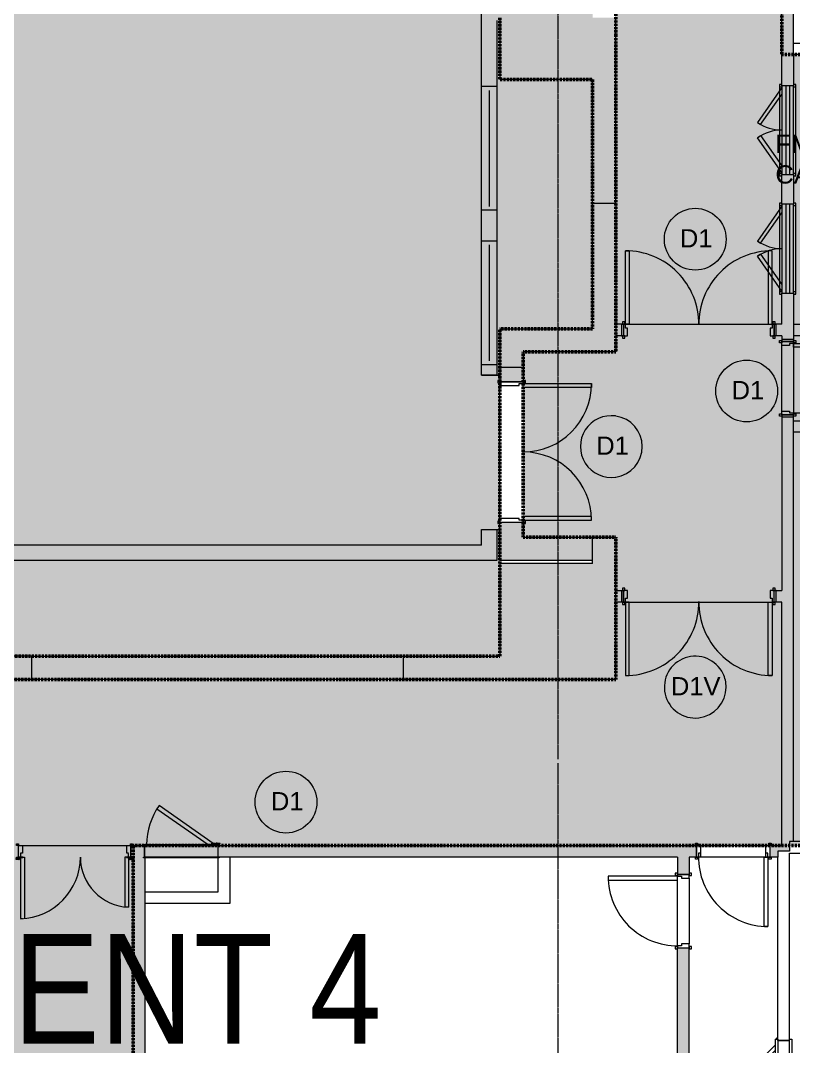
# Model space of a CAD drawing. Header units: millimetres. Extents: x 15878 to 679837, y -72324 to 391440.
# Drawn here: x 183172 to 193183, y 3104 to 16389 of the extents above; entities that cross this region are included whole.
import ezdxf

# ---------------------------------------------------------------- set-up
doc = ezdxf.new("R2010")
doc.units = ezdxf.units.MM
doc.linetypes.add('Demolished', pattern=[4.8, 3.2, -1.6])
doc.linetypes.add('Grid Line__1_200_', pattern=[10.5, 6, -1.5, 1.5, -1.5])
for name, color, linetype, lineweight in [('A-DETL', 90, 'Continuous', 5), ('A-DETL-GENF', 92, 'Continuous', 5), ('A-DETL-THIN', 151, 'Continuous', 5), ('A-DOOR', 31, 'Continuous', 5), ('A-DOOR-FRAM', 31, 'Continuous', 5), ('A-FLOR', 192, 'Continuous', 5), ('A-GLAZ', 151, 'Continuous', 5), ('A-WALL', 113, 'Continuous', 5), ('A-WALL-PATT', 111, 'Continuous', 18), ('G-ANNO-TEXT', 231, 'Continuous', 5), ('S-COLS', 52, 'Continuous', 5), ('S-GRID', 1, 'Continuous', 5)]:
    doc.layers.add(name, color=color, linetype=linetype, lineweight=lineweight)
doc.styles.add('Swis721 BT_1', font='swiss.ttf', dxfattribs={"width": 0.85, "height": 1419.106317})
doc.styles.add('Swis721 BT_2', font='swiss.ttf', dxfattribs={"height": 236.51772})

# ---------------------------------------------------------------- blocks, each defined once
blk = doc.blocks.new('DLN-Double Door-AP - _AP09_ 1100 x 2100 _WH_-14591878-G_F')
at = {"layer": 'A-DOOR', "color": 21}
for p, q in [((575, 75), (-575, 75)), ((-575, 75), (-575, 25)), ((-575, 25), (-575, -25)), ((-575, 25), (575, 25)), ((575, 25), (575, 75)), ((575, -25), (575, 25)), ((-575, -25), (-575, -75)), ((-575, -25), (575, -25)), ((-575, -75), (575, -75)), ((-550, -75), (-99, -390)), ((-71, -350), (-463, -75)), ((71, -350), (463, -75)), ((550, -75), (99, -390)), ((575, -75), (575, -25)), ((-99, -390), (-71, -350)), ((99, -390), (71, -350))]:
    blk.add_line(p, q, dxfattribs=at)
for centre, start, end in [((-550, -75), 325, 359.9926), ((550, -75), 180.0074, 215)]:
    blk.add_arc(centre, 550, start, end, dxfattribs=at)
at = {"layer": 'A-DOOR-FRAM', "color": 21}
for p, q in [((-560, 105), (-590, 105)), ((-590, 105), (-590, 75)), ((-590, 75), (-575, 75)), ((-560, 75), (-560, 105)), ((560, 105), (-560, 105)), ((560, 105), (560, 75)), ((590, 105), (560, 105)), ((575, 75), (590, 75)), ((590, 75), (590, 105)), ((-575, -75), (-590, -75)), ((-590, -75), (-590, -105)), ((-590, -105), (-560, -105)), ((-560, -105), (-560, -75)), ((-560, -105), (560, -105)), ((560, -75), (560, -105)), ((560, -105), (590, -105)), ((590, -75), (575, -75)), ((590, -105), (590, -75))]:
    blk.add_line(p, q, dxfattribs=at)
blk = doc.blocks.new('DLN-Double Door__X03_ - _M19_1900 x 2450 _WH_-V399-G_F')
at = {"layer": 'A-DOOR', "color": 21}
for p, q in [((-900, -75), (-950, -75)), ((-950, -75), (-950, -1025)), ((-900, -1025), (-900, -75)), ((900, -75), (950, -75)), ((900, -1025), (900, -75)), ((950, -75), (950, -1025)), ((-950, -1025), (-900, -1025)), ((950, -1025), (900, -1025))]:
    blk.add_line(p, q, dxfattribs=at)
for centre, start, end in [((-950, -75), 270, 0.5), ((950, -75), 179.5, 270)]:
    blk.add_arc(centre, 950, start, end, dxfattribs=at)
at = {"layer": 'A-DOOR-FRAM', "color": 21}
for p, q in [((-960, 105), (-990, 105)), ((-990, 105), (-990, 75)), ((-990, 75), (-975, 75)), ((-975, 75), (-960, 75)), ((-925, 75), (-975, 75)), ((-975, 75), (-975, -75)), ((-960, 75), (-960, 105)), ((-925, -25), (-925, 75)), ((925, 75), (925, -25)), ((975, 75), (925, 75)), ((990, 105), (960, 105)), ((960, 105), (960, 79)), ((960, 75), (975, 75)), ((975, 75), (990, 75)), ((975, -75), (975, 75)), ((990, 75), (990, 105)), ((-975, -75), (-990, -75)), ((-990, -75), (-990, -105)), ((-990, -105), (-960, -105)), ((-960, -75), (-975, -75)), ((-975, -75), (-950, -75)), ((-960, -105), (-960, -75)), ((-950, -75), (-950, -25)), ((-950, -25), (-925, -25)), ((925, -25), (950, -25)), ((950, -25), (950, -75)), ((950, -75), (975, -75)), ((975, -75), (960, -75)), ((960, -75), (960, -105)), ((960, -105), (990, -105)), ((990, -75), (975, -75)), ((990, -105), (990, -75))]:
    blk.add_line(p, q, dxfattribs=at)
blk = doc.blocks.new('DLN-Double Door__X03_ - _M19_1900 x 2450 _WH_-V398-G_F')
at = {"layer": 'A-DOOR', "color": 21}
for p, q in [((-900, -75), (-950, -75)), ((-950, -75), (-950, -1025)), ((-900, -1025), (-900, -75)), ((900, -75), (950, -75)), ((900, -1025), (900, -75)), ((950, -75), (950, -1025)), ((-950, -1025), (-900, -1025)), ((950, -1025), (900, -1025))]:
    blk.add_line(p, q, dxfattribs=at)
for centre, start, end in [((-950, -75), 270, 0.5), ((950, -75), 179.5, 270)]:
    blk.add_arc(centre, 950, start, end, dxfattribs=at)
at = {"layer": 'A-DOOR-FRAM', "color": 21}
for p, q in [((-960, 105), (-990, 105)), ((-990, 105), (-990, 75)), ((-990, 75), (-975, 75)), ((-975, 75), (-960, 75)), ((-925, 75), (-975, 75)), ((-975, 75), (-975, -75)), ((-960, 75), (-960, 105)), ((-925, -25), (-925, 75)), ((925, 75), (925, -25)), ((975, 75), (925, 75)), ((990, 105), (960, 105)), ((960, 105), (960, 75)), ((960, 75), (975, 75)), ((975, 75), (990, 75)), ((975, -75), (975, 75)), ((990, 75), (990, 105)), ((-975, -75), (-990, -75)), ((-990, -75), (-990, -105)), ((-990, -105), (-960, -105)), ((-960, -75), (-975, -75)), ((-975, -75), (-950, -75)), ((-960, -105), (-960, -75)), ((-950, -75), (-950, -25)), ((-950, -25), (-925, -25)), ((925, -25), (950, -25)), ((950, -25), (950, -75)), ((950, -75), (975, -75)), ((975, -75), (960, -75)), ((960, -75), (960, -105)), ((960, -105), (990, -105)), ((990, -75), (975, -75)), ((990, -105), (990, -75))]:
    blk.add_line(p, q, dxfattribs=at)
blk = doc.blocks.new('DLN-Single Door__X01_ - _M05a_ 900 x 2450 _WH_-16935530-G_F')
at = {"layer": 'A-DOOR', "color": 21}
for p, q in [((-450, 975), (-400, 975)), ((-450, 75), (-450, 975)), ((-400, 975), (-400, 75)), ((-490, 105), (-460, 105)), ((-490, 75), (-490, 105)), ((-475, 75), (-490, 75)), ((-460, 75), (-475, 75)), ((-460, 105), (-460, 75)), ((-400, 75), (-450, 75)), ((460, 75), (460, 105)), ((460, 105), (490, 105)), ((475, 75), (460, 75)), ((490, 75), (475, 75)), ((490, 105), (490, 75)), ((-490, -75), (-475, -75)), ((-490, -105), (-490, -75)), ((-460, -105), (-490, -105)), ((-475, -75), (-460, -75)), ((-460, -75), (-460, -105)), ((460, -105), (460, -75)), ((460, -75), (475, -75)), ((490, -105), (460, -105)), ((475, -75), (490, -75)), ((490, -75), (490, -105))]:
    blk.add_line(p, q, dxfattribs=at)
blk.add_arc((-450, 75), 900, 359.5, 90, dxfattribs=at)
at = {"layer": 'A-DOOR-FRAM', "color": 21}
for p, q in [((-475, 75), (-450, 75)), ((-475, -75), (-475, 75)), ((-450, 75), (-450, 25)), ((-450, 25), (-425, 25)), ((-425, 25), (-425, -75)), ((425, 25), (450, 25)), ((425, -75), (425, 25)), ((450, 75), (475, 75)), ((450, 25), (450, 75)), ((475, 75), (475, -75)), ((-425, -75), (-475, -75)), ((475, -75), (425, -75))]:
    blk.add_line(p, q, dxfattribs=at)
blk = doc.blocks.new('DLN-Access Panel__AP02_ - _AP02_ 900 x 1100 _WH_-14685773-G_F')
at = {"layer": 'A-DOOR', "color": 253}
for p, q in [((-490, 85), (-477, 85)), ((-490, 75), (-490, 85)), ((-477, 75), (-490, 75)), ((-477, 85), (473, 85)), ((473, 75), (-477, 75)), ((473, 85), (490, 85)), ((490, 75), (473, 75)), ((490, 85), (490, 75)), ((-490, -75), (490, -75))]:
    blk.add_line(p, q, dxfattribs=at)
at = {"layer": 'A-DOOR', "color": 21}
for p, q in [((-465, -95), (-503, -95)), ((-503, -95), (-503, -100)), ((-503, -100), (-465, -100)), ((-490, -85), (-490, -75)), ((490, -85), (-490, -85)), ((-465, -85), (-465, -97)), ((-450, -97), (-450, -85)), ((-405, -95), (-443, -95)), ((-443, -95), (-443, -100)), ((-443, -100), (-405, -100)), ((-436, -85), (-421, -95)), ((-414, -100), (287, -591)), ((-405, -85), (-405, -97)), ((-390, -97), (-390, -85)), ((316, -550), (-349, -85)), ((490, -75), (490, -85)), ((287, -591), (316, -550))]:
    blk.add_line(p, q, dxfattribs=at)
for centre, radius, start, end in [((-458, -97), 7.5, 199.4712, 360), ((-458, -97), 7.5, 180, 0), ((-458, -97), 2, 180, 360), ((-398, -97), 7.5, 199.4712, 360), ((-398, -97), 7.5, 180, 0), ((-398, -97), 2, 180, 360), ((-450, -75), 900, 325, 359.3465)]:
    blk.add_arc(centre, radius, start, end, dxfattribs=at)
at = {"layer": 'A-DOOR-FRAM', "color": 253}
for p, q in [((-475, 75), (473, 75)), ((-475, -75), (-475, 75)), ((475, 73), (475, -51)), ((475, -75), (-475, -75)), ((475, -54), (475, -75))]:
    blk.add_line(p, q, dxfattribs=at)
blk = doc.blocks.new('DLN-Double Door__X03_ - _M52_1800 x 2450 _WH_-V583-G_F')
at = {"layer": 'A-DOOR', "color": 21}
for p, q in [((-835, -150), (-885, -150)), ((-885, -150), (-885, -1035)), ((-835, -1035), (-835, -150)), ((835, -150), (885, -150)), ((835, -1035), (835, -150)), ((885, -150), (885, -1035)), ((-885, -1035), (-835, -1035)), ((885, -1035), (835, -1035))]:
    blk.add_line(p, q, dxfattribs=at)
for centre, start, end in [((-885, -150), 270, 359.9923), ((885, -150), 180.0077, 270)]:
    blk.add_arc(centre, 885, start, end, dxfattribs=at)
at = {"layer": 'A-DOOR', "color": 253}
for centre, start, end in [((885, -150), 179.5, 180.0077), ((-885, -150), 359.9923, 0.5)]:
    blk.add_arc(centre, 885, start, end, dxfattribs=at)
at = {"layer": 'A-DOOR-FRAM', "color": 253}
for p, q in [((-895, 180), (-925, 180)), ((-925, 180), (-925, 150)), ((-925, 150), (-910, 150)), ((-910, 150), (-895, 150)), ((-860, 150), (-910, 150)), ((-910, 150), (-910, -150)), ((-895, 150), (-895, 180)), ((-860, -100), (-860, 150)), ((860, 150), (860, -100)), ((910, 150), (860, 150)), ((925, 180), (895, 180)), ((895, 180), (895, 150)), ((895, 150), (910, 150)), ((910, 150), (925, 150)), ((910, -150), (910, 150)), ((925, 150), (925, 180)), ((-885, -150), (-885, -100)), ((-885, -100), (-860, -100)), ((860, -100), (885, -100)), ((885, -100), (885, -150)), ((-910, -150), (-925, -150)), ((-895, -150), (-910, -150)), ((-910, -150), (-885, -150)), ((885, -150), (910, -150)), ((910, -150), (895, -150)), ((925, -150), (910, -150))]:
    blk.add_line(p, q, dxfattribs=at)
at = {"layer": 'A-DOOR-FRAM', "color": 21}
for p, q in [((-925, -150), (-925, -180)), ((-925, -180), (-895, -180)), ((-895, -180), (-895, -150)), ((895, -150), (895, -180)), ((895, -180), (925, -180)), ((925, -180), (925, -150))]:
    blk.add_line(p, q, dxfattribs=at)
blk = doc.blocks.new('DLN-Access Panel__AP01_ - _AP10_ 800 x 800 _WH_-16315458-G_F')
at = {"layer": 'A-DOOR', "color": 253}
for p, q in [((-440, 105), (440, 105)), ((-440, 75), (-440, 105)), ((440, 75), (-440, 75)), ((440, 105), (440, 75)), ((-440, -95), (-453, -95)), ((-453, -95), (-453, -100)), ((-453, -100), (-440, -100)), ((-440, -75), (440, -75)), ((-440, -105), (-440, -75)), ((440, -105), (-440, -105)), ((-370, -105), (166, -641)), ((201, -605), (-299, -105)), ((440, -75), (440, -105)), ((166, -641), (201, -605))]:
    blk.add_line(p, q, dxfattribs=at)
blk.add_arc((-400, -75), 800, 315, 357.8232, dxfattribs=at)
at = {"layer": 'A-DOOR-FRAM', "color": 253}
for p, q in [((-425, 75), (-425, -75)), ((425, 75), (425, -75))]:
    blk.add_line(p, q, dxfattribs=at)
blk = doc.blocks.new('DLN-Single Door__X01_ - _M05a_ 900 x 2450 _WH_-V698-G_F')
at = {"layer": 'A-DOOR', "color": 253}
for p, q in [((-450, 975), (-400, 975)), ((-450, 75), (-450, 975)), ((-400, 975), (-400, 75)), ((-490, 105), (-460, 105)), ((-490, 75), (-490, 105)), ((-475, 75), (-490, 75)), ((-460, 75), (-475, 75)), ((-460, 105), (-460, 75)), ((-400, 75), (-450, 75)), ((460, 75), (460, 105)), ((460, 105), (490, 105)), ((475, 75), (460, 75)), ((490, 75), (475, 75)), ((490, 105), (490, 75)), ((-490, -75), (-475, -75)), ((-475, -75), (-460, -75)), ((460, -75), (475, -75)), ((475, -75), (490, -75))]:
    blk.add_line(p, q, dxfattribs=at)
at = {"layer": 'A-DOOR', "color": 21}
for p, q in [((-490, -105), (-490, -75)), ((-460, -105), (-490, -105)), ((-460, -75), (-460, -105)), ((460, -105), (460, -75)), ((490, -105), (460, -105)), ((490, -75), (490, -105))]:
    blk.add_line(p, q, dxfattribs=at)
at = {"layer": 'A-DOOR', "color": 253}
blk.add_arc((-450, 75), 900, 359.5, 90, dxfattribs=at)
at = {"layer": 'A-DOOR-FRAM', "color": 253}
for p, q in [((-475, 75), (-450, 75)), ((-475, -75), (-475, 75)), ((-450, 75), (-450, 25)), ((-450, 25), (-425, 25)), ((-425, 25), (-425, -75)), ((425, 25), (450, 25)), ((425, -75), (425, 25)), ((450, 75), (475, 75)), ((450, 25), (450, 75)), ((475, 75), (475, -75)), ((-425, -75), (-475, -75)), ((475, -75), (425, -75))]:
    blk.add_line(p, q, dxfattribs=at)
blk = doc.blocks.new('DLN-Single Door__X01_ - _M02_ 900 x 2450 _WH_-16935554-G_F')
at = {"layer": 'A-DOOR', "color": 253}
for p, q in [((-460, 105), (-490, 105)), ((-490, 105), (-490, 75)), ((-490, 75), (-475, 75)), ((-475, 75), (-460, 75)), ((-460, 75), (-460, 105)), ((490, 105), (460, 105)), ((460, 105), (460, 75)), ((460, 75), (475, 75)), ((475, 75), (490, 75)), ((490, 75), (490, 105)), ((-475, -75), (-490, -75)), ((-490, -75), (-490, -105)), ((-490, -105), (-460, -105)), ((-460, -75), (-475, -75)), ((-460, -105), (-460, -75)), ((-400, -75), (-450, -75)), ((-450, -75), (-450, -975)), ((-400, -975), (-400, -75)), ((475, -75), (460, -75)), ((460, -75), (460, -105)), ((460, -105), (490, -105)), ((490, -75), (475, -75)), ((490, -105), (490, -75)), ((-450, -975), (-400, -975))]:
    blk.add_line(p, q, dxfattribs=at)
blk.add_arc((-450, -75), 900, 270, 0.5, dxfattribs=at)
at = {"layer": 'A-DOOR-FRAM', "color": 253}
for p, q in [((-425, 75), (-475, 75)), ((-475, 75), (-475, -75)), ((-425, -25), (-425, 75)), ((425, 75), (425, -25)), ((475, 75), (425, 75)), ((475, -75), (475, 75)), ((-475, -75), (-450, -75)), ((-450, -75), (-450, -25)), ((-450, -25), (-425, -25)), ((425, -25), (450, -25)), ((450, -25), (450, -75)), ((450, -75), (475, -75))]:
    blk.add_line(p, q, dxfattribs=at)
blk = doc.blocks.new('DLN_Louvre - 1600x500_WH_-15604522-G_F')
at = {"layer": 'A-GLAZ'}
blk.add_line((-750, 0), (750, 0), dxfattribs=at)
blk = doc.blocks.new('M_Double-Uneven - 850 X 600 X 2150 _M53_-18821348-G_F')
at = {"layer": 'A-DOOR', "color": 21}
for p, q in [((-1348, 75), (-1298, 75)), ((-1348, -75), (-1348, 75)), ((-1298, 75), (-1298, -24)), ((52, 75), (102, 75)), ((52, -24), (52, 73)), ((102, 74), (102, -75)), ((-1348, -96), (-1385, -96)), ((-1385, -96), (-1385, -101)), ((-1385, -101), (-1348, -101)), ((-1295, -76), (-1348, -76)), ((-1348, -76), (-1348, -99)), ((-1333, -99), (-1333, -81)), ((-1333, -81), (-1295, -81)), ((-1323, -24), (-1323, -76)), ((-1298, -24), (-1323, -24)), ((-1323, -75), (-1323, -873)), ((-1323, -75), (-1272, -75)), ((-1295, -81), (-1295, -76)), ((-1272, -75), (-1272, -874)), ((26, -75), (26, -725)), ((77, -75), (26, -75)), ((102, -76), (49, -76)), ((49, -76), (49, -81)), ((49, -81), (87, -81)), ((77, -24), (52, -24)), ((77, -76), (77, -28)), ((77, -75), (77, -725)), ((87, -81), (87, -99)), ((102, -99), (102, -76)), ((137, -96), (102, -96)), ((102, -101), (137, -101)), ((77, -725), (26, -725)), ((-1323, -873), (-1297, -873))]:
    blk.add_line(p, q, dxfattribs=at)
at = {"layer": 'A-DOOR', "color": 253}
blk.add_line((140, -101), (140, -96), dxfattribs=at)
at = {"layer": 'A-DOOR', "color": 21}
for centre, radius, start, end in [((-1340, -99), 7.5, 199.4712, 360), ((-1340, -99), 7.5, 180, 360), ((-1340, -99), 2, 180, 360), ((-1348, -75), 800, 271.7908, 0), ((102, -75), 650, 180, 267.7958), ((94, -99), 7.5, 180, 340.5288), ((94, -99), 7.5, 180, 0), ((94, -99), 2, 180, 0)]:
    blk.add_arc(centre, radius, start, end, dxfattribs=at)
at = {"layer": 'A-DOOR-FRAM', "color": 21}
for p, q in [((-1373, 96), (-1348, 96)), ((-1373, 76), (-1373, 96)), ((-1348, 76), (-1373, 76)), ((-1348, 96), (-1348, 76)), ((102, 76), (102, 96)), ((102, 96), (127, 96)), ((127, 76), (102, 76)), ((127, 96), (127, 79)), ((-1373, -76), (-1348, -76)), ((-1373, -96), (-1373, -76)), ((102, -76), (127, -76)), ((127, -76), (127, -96))]:
    blk.add_line(p, q, dxfattribs=at)

msp = doc.modelspace()

# ---------------------------------------------------------------- hatches: boundary and pattern name
at = {"layer": 'A-DETL-GENF', "transparency": 33554585}
msp.add_hatch(color=253, dxfattribs=at).paths.add_polyline_path([(162731.8, -1712.5), (163496.8, -1712.5), (163496.8, 5707.5), (179169.3, 5707.5), (179169.3, 8157.5), (180919.3, 8157.5), (180919.3, 9357.5), (181719.3, 9357.5), (181719.3, 8157.5), (189381.8, 8157.5), (189381.8, 12397.5), (190581.8, 12397.5), (190581.8, 15624.2), (189381.8, 15624.2), (189381.8, 16424.2), (190581.8, 16424.2), (190581.8, 23040.8), (189381.8, 23040.8), (189381.8, 23840.8), (190581.8, 23840.8), (190581.8, 27067.5), (189381.8, 27067.5), (189381.8, 31307.5), (181719.3, 31307.5), (181719.3, 30107.5), (180919.3, 30107.5), (180919.3, 31307.5), (177206.8, 31307.5), (177206.8, 29867.5), (176706.8, 29867.5), (176706.8, 30167.5), (176906.8, 30167.5), (176906.8, 31307.5), (174481.8, 31307.5), (174481.8, 30167.5), (174681.8, 30167.5), (174681.8, 29867.5), (174181.8, 29867.5), (174181.8, 31307.5), (172906.8, 31307.5), (172906.8, 30107.5), (172106.8, 30107.5), (172106.8, 31307.5), (166831.8, 31307.5), (166831.8, 34107.5), (160381.8, 34107.5), (160381.8, 35207.5), (158631.8, 35207.5), (158631.8, 34107.5), (153831.8, 34107.5), (153831.8, 35207.5), (151981.8, 35207.5), (151981.8, 31607.5), (156231.8, 31607.5), (156231.8, 31307.5), (155631.8, 31307.5), (155631.8, 30107.5), (154431.8, 30107.5), (154431.8, 23840.8), (155631.8, 23840.8), (155631.8, 23040.8), (154431.8, 23040.8), (154431.8, 16424.2), (155631.8, 16424.2), (155631.8, 15624.2), (154431.8, 15624.2), (154431.8, 7857.5), (154131.8, 7857.5), (154131.8, 9207.5), (151981.8, 9207.5), (151981.8, 3557.5), (152701.3, 3557.5), (158894.3, -1265.4), (158986.5, -1147), (159376, -1450.4), (159693.6, -1042.5), (162294.3, -1042.5), (162294.3, -1712.5)], flags=0)
h = msp.add_hatch(color=21, dxfattribs=at)
h.paths.add_polyline_path([(180944.2, -1992.5), (181019.3, -1992.5), (181019.3, -467.5), (184631.8, -467.5), (184631.8, 5707.5), (205731.8, 5707.5), (205731.8, 15947.5), (202831.8, 15947.5), (202831.8, 15724.2), (202231.8, 15724.2), (202231.8, 15947.5), (193031.8, 15947.5), (193031.8, 30457.5), (190881.8, 30457.5), (190878.2, 29767.5), (189681.8, 29767.5), (189681.8, 27367.5), (190881.8, 27367.5), (190878.2, 12097.5), (189681.8, 12097.5), (189681.8, 9697.5), (190881.8, 9697.5), (190878.2, 7857.5), (179319.3, 7857.5), (179319.3, 5557.5), (163646.8, 5557.5), (163646.8, 257.5), (172806.8, 257.5), (172806.8, -1342.5), (177606.8, -1342.5), (177606.8, -892.5), (179106.8, -892.5), (179106.8, -1992.5)], flags=0)
h.paths.add_polyline_path([(202831.8, 7857.5), (202231.8, 7857.5), (202231.8, 8457.5), (202831.8, 8457.5)], flags=0)
at = {"layer": 'A-WALL-PATT', "transparency": 33554432}
h = msp.add_hatch(color=53, dxfattribs=at)
h.paths.add_polyline_path([(193131.8, 5632.5), (193131.8, 5757.5), (193181.8, 5757.5), (193181.8, 11282.5), (193031.8, 11282.5), (193031.8, 5632.5)], flags=0)
h.paths.add_polyline_path([(193031.8, 12232.5), (193181.8, 12232.5), (193181.8, 12860), (193031.8, 12860), (193031.8, 12307.5)], flags=0)
h.paths.add_polyline_path([(193181.8, 14010), (193181.8, 14395), (193031.8, 14395), (193031.8, 14010), (193131.8, 14010)], flags=0)
h.paths.add_polyline_path([(193081.8, 15545), (193181.8, 15545), (193181.8, 22508), (193031.8, 22508), (193031.8, 15545)], flags=0)
h.paths.add_polyline_path([(193081.8, 23658), (193181.8, 23658), (193181.8, 24232.5), (193031.8, 24232.5), (193031.8, 23658)], flags=0)
h.paths.add_polyline_path([(193031.8, 25182.5), (193181.8, 25182.5), (193181.8, 30607.5), (193031.8, 30607.5), (193031.8, 25957.5)], flags=0)
at = {"layer": 'A-WALL-PATT'}
for points in [[(190881.8, 14024.2), (190878.2, 15624.2), (190581.8, 15624.2), (190581.8, 14024.2), (190878.2, 14024.2)], [(190881.8, 9357.5), (190878.2, 9697.5), (190581.8, 9697.5), (190581.8, 9357.5), (190878.2, 9357.5)], [(189381.8, 7857.5), (189381.8, 8157.5), (188131.8, 8157.5), (188131.8, 7857.5)]]:
    msp.add_hatch(color=53, dxfattribs=at).paths.add_polyline_path(points, flags=0)
at = {"layer": 'A-WALL-PATT', "transparency": 33554432}
for points in [[(190878.2, 12097.5), (190881.8, 12097.5), (190878.2, 14024.2), (190581.8, 14024.2), (190581.8, 12097.5)], [(189681.8, 12097.5), (190581.8, 12097.5), (190581.8, 12397.5), (189381.8, 12397.5), (189381.8, 12097.5)], [(190581.8, 9397.5), (190581.8, 9697.5), (189381.8, 9697.5), (189381.8, 9397.5)], [(187566.8, 7857.5), (188131.8, 7857.5), (188131.8, 8157.5), (183319.3, 8157.5), (183319.3, 7857.5), (184631.8, 7857.5)], [(184781.8, -467.5), (184781.8, 5557.5), (184631.8, 5557.5), (184631.8, -467.5)]]:
    msp.add_hatch(color=53, dxfattribs=at).paths.add_polyline_path(points, flags=0)
h = msp.add_hatch(color=53, dxfattribs=at)
h.paths.add_polyline_path([(190881.8, 12307.5), (190981.8, 12307.5), (190981.8, 12457.5), (190881.8, 12457.5)], flags=0)
h.paths.add_polyline_path([(193031.8, 12307.5), (193031.8, 12457.5), (192931.8, 12457.5), (192931.8, 12307.5)], flags=0)
h = msp.add_hatch(color=53, dxfattribs=at)
h.paths.add_polyline_path([(189381.8, 9697.5), (189681.8, 9697.5), (189681.8, 9892.5), (189381.8, 9892.5)], flags=0)
h.paths.add_polyline_path([(189381.8, 11712.5), (189681.8, 11712.5), (189681.8, 12097.5), (189381.8, 12097.5)], flags=0)
h = msp.add_hatch(color=53, dxfattribs=at)
h.paths.add_polyline_path([(190881.8, 8857.5), (190981.8, 8857.5), (190981.8, 9007.5), (190881.8, 9007.5)], flags=0)
h.paths.add_polyline_path([(193031.8, 8857.5), (193031.8, 9007.5), (192931.8, 9007.5), (192931.8, 8857.5)], flags=0)
at = {"layer": 'A-WALL-PATT'}
h = msp.add_hatch(color=53, dxfattribs=at)
h.paths.add_polyline_path([(179319.3, 7857.5), (180919.3, 7857.5), (180919.3, 8157.5), (179319.3, 8157.5)], flags=0)
h.paths.add_polyline_path([(183319.3, 7857.5), (183319.3, 8157.5), (181719.3, 8157.5), (181719.3, 7857.5)], flags=0)
at = {"layer": 'A-WALL-PATT', "transparency": 33554432}
h = msp.add_hatch(color=53, dxfattribs=at)
h.paths.add_polyline_path([(164387.4, 5557.5), (175156.8, 5557.5), (175156.8, 5707.5), (162474.3, 5707.5), (162474.3, 5557.5), (163646.8, 5557.5)], flags=0)
h.paths.add_polyline_path([(158124.3, 5557.5), (158474.3, 5557.5), (158474.3, 5707.5), (158019.8, 5707.5), (158019.8, 5557.5)], flags=0)
h.paths.add_polyline_path([(180944.2, 5557.5), (183146.8, 5557.5), (183146.8, 5707.5), (177206.8, 5707.5), (177206.8, 5557.5), (179319.3, 5557.5)], flags=0)
h.paths.add_polyline_path([(187566.8, 5557.5), (191926.8, 5557.5), (191926.8, 5707.5), (184596.8, 5706.5), (184596.8, 5557.5), (185911.2, 5557.5)], flags=0)
h.paths.add_polyline_path([(192981.8, 5557.5), (192981.8, 5632.5), (193031.8, 5632.5), (193031.8, 5707.5), (192876.8, 5707.5), (192876.8, 5557.5)], flags=0)
h = msp.add_hatch(color=53, dxfattribs=at)
h.paths.add_polyline_path([(191706, -467.5), (191831.8, -467.5), (191831.8, 4382.5), (191681.8, 4382.5), (191681.8, -467.5)], flags=0)
h.paths.add_polyline_path([(191831.8, 5332.5), (191831.8, 5557.5), (191681.8, 5557.5), (191681.8, 5332.5)], flags=0)
at = {"layer": 'S-COLS'}
for points in [[(190878.2, 15624.2), (190881.8, 15624.2), (190878.2, 16424.2), (189381.8, 16424.2), (189381.8, 15624.2), (190581.8, 15624.2)], [(189381.8, 7857.5), (190881.8, 7857.5), (190878.2, 9357.5), (189381.8, 9357.5), (189381.8, 8157.5)]]:
    msp.add_hatch(color=53, dxfattribs=at).paths.add_polyline_path(points, flags=0)

# ---------------------------------------------------------------- linework, layer by layer
at = {"layer": 'A-DETL', "linetype": 'Demolished', "lineweight": 50}
for p, q in [((193031.8, 15947.5), (193031.8, 30457.5)), ((190881.8, 27367.5), (190881.8, 16204.3)), ((189381.8, 15624.2), (189381.8, 16424.2)), ((190881.8, 16204.3), (190881.8, 12097.5)), ((202231.8, 15947.5), (193031.8, 15947.5)), ((190581.8, 15624.2), (189381.8, 15624.2)), ((190581.8, 12397.5), (190581.8, 15624.2)), ((189381.8, 8157.5), (189381.8, 12397.5)), ((189381.8, 12397.5), (190581.8, 12397.5)), ((190881.8, 12097.5), (189681.8, 12097.5)), ((189681.8, 12097.5), (189681.8, 9697.5)), ((189681.8, 9697.5), (190881.8, 9697.5)), ((190881.8, 9697.5), (190881.8, 7857.5)), ((181719.3, 8157.5), (189381.8, 8157.5)), ((190881.8, 7857.5), (179319.3, 7857.5)), ((184631.8, -467.5), (184631.8, 5707.5)), ((184631.8, 5707.5), (205731.8, 5707.5))]:
    msp.add_line(p, q, dxfattribs=at)
at = {"layer": 'A-DETL-THIN'}
for centre in [(191910.6, 13557.1), (192576.6, 11591.3), (186609.9, 6268.2)]:
    msp.add_circle(centre, 400, dxfattribs=at)
for centre, start, end in [((190823.7, 10872.2), 82.13229, 277.86771), ((190823.7, 10872.2), 0, 81.60695), ((190823.7, 10872.2), 278.39305, 360), ((191910.6, 7757.1), 25.76746, 360), ((191910.6, 7757.1), 0, 25.71429)]:
    msp.add_arc(centre, 400, start, end, dxfattribs=at)
at = {"layer": 'A-FLOR'}
for p, q in [((189141.8, 11797.5), (189141.8, 27667.5)), ((193031.8, 15560), (193031.8, 22493)), ((193981.8, 15947.5), (193181.8, 15947.5)), ((193181.8, 15943.8), (193181.8, 15560)), ((193031.8, 14025), (193031.8, 14380)), ((193181.8, 14380), (193181.8, 14025)), ((190881.8, 14024.2), (190881.8, 12457.5)), ((193031.8, 12457.5), (193031.8, 12845)), ((190966.8, 12457.5), (190881.8, 12457.5)), ((190956.8, 12457.5), (190956.8, 12307.5)), ((191006.8, 12457.5), (192906.8, 12457.5)), ((193031.8, 12457.5), (192946.8, 12457.5)), ((192956.8, 12307.5), (192956.8, 12457.5)), ((190956.8, 12307.5), (190881.8, 12307.5)), ((190881.8, 12307.5), (190881.8, 12097.5)), ((193031.8, 12307.5), (192956.8, 12307.5)), ((193181.8, 12257.5), (193031.8, 12257.5)), ((195406.8, 12307.5), (193181.8, 12307.5)), ((189681.8, 12097.5), (189681.8, 11897.5)), ((193031.8, 11332.5), (193031.8, 12182.5)), ((189681.8, 11897.5), (189381.8, 11897.5)), ((189381.8, 11792.5), (189141.8, 11792.5)), ((189381.8, 9942.5), (189381.8, 11662.5)), ((193031.8, 11257.5), (193181.8, 11257.5)), ((193181.8, 11207.5), (197141.8, 11207.5)), ((197141.8, 11057.5), (193181.8, 11057.5)), ((189681.8, 9877.5), (189681.8, 9697.5)), ((189141.8, 9797.5), (189381.8, 9797.5)), ((190881.8, 9007.5), (190956.8, 9007.5)), ((190956.8, 9007.5), (190956.8, 8857.5)), ((192956.8, 8857.5), (192956.8, 9007.5)), ((192956.8, 9007.5), (193031.8, 9007.5)), ((190966.8, 8857.5), (190881.8, 8857.5)), ((191006.8, 8857.5), (192906.8, 8857.5)), ((193031.8, 8857.5), (192946.8, 8857.5)), ((193031.8, 5707.5), (193031.8, 8857.5)), ((183196.8, 5707.5), (184546.8, 5707.5)), ((184596.8, 5707.5), (184764.3, 5707.5)), ((191976.8, 5607.5), (191976.8, 5557.5)), ((192826.8, 5557.5), (192826.8, 5607.5)), ((192891.8, 5707.5), (193031.8, 5707.5)), ((191681.8, 5557.5), (185731.8, 5557.5)), ((185731.8, 5107.5), (185731.8, 5547.5)), ((191911.8, 5557.5), (191831.8, 5557.5)), ((191976.8, 5557.5), (191951.8, 5557.5)), ((192851.8, 5557.5), (192826.8, 5557.5)), ((192981.8, 5557.5), (192891.8, 5557.5)), ((192981.8, 3182.5), (192981.8, 5557.5)), ((191681.8, 4407.5), (191681.8, 5307.5)), ((191831.8, 5282.5), (191831.8, 4432.5))]:
    msp.add_line(p, q, dxfattribs=at)
at = {"layer": 'A-WALL', "color": 253}
for p, q in [((193181.8, 15947.5), (193181.8, 22493)), ((189341.8, 16387.3), (189341.8, 11797.5)), ((193181.8, 16097.5), (202206.8, 16097.5)), ((189341.8, 15532.5), (189141.8, 15532.5)), ((189141.8, 13932.5), (189141.8, 15532.5)), ((190581.8, 12397.5), (190581.8, 14024.2)), ((189341.8, 13932.5), (189141.8, 13932.5)), ((189341.8, 13532.5), (189141.8, 13532.5)), ((189381.8, 12397.5), (190581.8, 12397.5)), ((189381.8, 12397.5), (189381.8, 11712.5)), ((189341.8, 11932.5), (189141.8, 11932.5)), ((189341.8, 11797.5), (189141.8, 11797.5)), ((189381.8, 11712.5), (189681.8, 11712.5)), ((189381.8, 9397.5), (189381.8, 9892.5)), ((189381.8, 9892.5), (189681.8, 9892.5)), ((189141.8, 9597.5), (189141.8, 9797.5)), ((189341.8, 9797.5), (189341.8, 9397.5)), ((189141.8, 9597.5), (182879.3, 9597.5)), ((190581.8, 9397.5), (190581.8, 9697.5)), ((189341.8, 9397.5), (182879.3, 9397.5)), ((190581.8, 9397.5), (189381.8, 9397.5)), ((183319.3, 8157.5), (188131.8, 8157.5)), ((193131.8, 5757.5), (193131.8, 5632.5)), ((184779.3, 5707.5), (184779.3, 5686.2)), ((184779.3, 5683.4), (184779.3, 5559.5)), ((185729.3, 5707.5), (185729.3, 5557.8)), ((191926.8, 5707.5), (191926.8, 5557.5)), ((192876.8, 5707.5), (192876.8, 5557.5)), ((193131.8, 5632.5), (192981.8, 5632.5)), ((192981.8, 5632.5), (192981.8, 5557.5)), ((193131.8, 3197.5), (193131.8, 5607.5)), ((193131.8, 5607.5), (198566.8, 5607.5)), ((184781.8, 5557.5), (185731.8, 5557.5)), ((184781.8, 5557.5), (184781.8, -467.5)), ((185731.8, 5547.5), (185731.8, 5557.5)), ((185881.8, 5557.5), (185881.8, 4957.5)), ((191681.8, 5557.5), (191681.8, 5332.5)), ((191831.8, 5557.5), (191831.8, 5332.5)), ((191911.8, 5557.5), (191926.8, 5557.5)), ((192826.8, 5557.5), (191976.8, 5557.5)), ((192891.8, 5557.5), (192876.8, 5557.5)), ((191681.8, 5332.5), (191831.8, 5332.5)), ((184781.8, 5107.5), (185731.8, 5107.5)), ((185881.8, 4957.5), (184781.8, 4957.5)), ((191681.8, -467.5), (191681.8, 4382.5)), ((191681.8, 4382.5), (191831.8, 4382.5)), ((191831.8, -467.5), (191831.8, 4382.5)), ((192981.8, 3182.5), (193131.8, 3182.5))]:
    msp.add_line(p, q, dxfattribs=at)
at = {"layer": 'A-WALL', "color": 9, "lineweight": 20}
for p, q in [((190581.8, 14024.2), (190581.8, 15624.2)), ((190581.8, 14024.2), (190881.8, 14024.2)), ((190581.8, 9357.5), (190581.8, 9397.5)), ((183319.3, 8157.5), (181719.3, 8157.5)), ((183319.3, 7857.5), (183319.3, 8157.5)), ((188131.8, 7857.5), (188131.8, 8157.5)), ((188131.8, 8157.5), (189381.8, 8157.5))]:
    msp.add_line(p, q, dxfattribs=at)
at = {"layer": 'A-WALL', "color": 241, "lineweight": 20}
for p, q in [((190881.8, 14024.2), (190881.8, 15624.2)), ((190581.8, 9697.5), (190881.8, 9697.5)), ((190881.8, 9697.5), (190881.8, 9357.5)), ((183319.3, 7857.5), (181719.3, 7857.5)), ((189381.8, 7857.5), (188131.8, 7857.5))]:
    msp.add_line(p, q, dxfattribs=at)
at = {"layer": 'A-WALL', "color": 21}
for p, q in [((193181.8, 15545), (193031.8, 15545)), ((193031.8, 14395), (193181.8, 14395)), ((190881.8, 14024.2), (190881.8, 12307.5)), ((193181.8, 14010), (193031.8, 14010)), ((193031.8, 12860), (193181.8, 12860)), ((193181.8, 12845), (193181.8, 12232.5)), ((190966.8, 12457.5), (190981.8, 12457.5)), ((190981.8, 12457.5), (190981.8, 12307.5)), ((192946.8, 12457.5), (192931.8, 12457.5)), ((192931.8, 12457.5), (192931.8, 12307.5)), ((193181.8, 12457.5), (193981.8, 12457.5)), ((190956.8, 12307.5), (190981.8, 12307.5)), ((192956.8, 12307.5), (192931.8, 12307.5)), ((193031.8, 12307.5), (193031.8, 12232.5)), ((193181.8, 12232.5), (193031.8, 12232.5)), ((190881.8, 12097.5), (189681.8, 12097.5)), ((193181.8, 12207.5), (193181.8, 11307.5)), ((189681.8, 11897.5), (189681.8, 11712.5)), ((193031.8, 11282.5), (193031.8, 9007.5)), ((193031.8, 11282.5), (193181.8, 11282.5)), ((193181.8, 5757.5), (193181.8, 11282.5)), ((189681.8, 9877.5), (189681.8, 9892.5)), ((189681.8, 9697.5), (190581.8, 9697.5)), ((190881.8, 8857.5), (190881.8, 9007.5)), ((190956.8, 9007.5), (190981.8, 9007.5)), ((190981.8, 8857.5), (190981.8, 9007.5)), ((192931.8, 8857.5), (192931.8, 9007.5)), ((192956.8, 9007.5), (192931.8, 9007.5)), ((190966.8, 8857.5), (190981.8, 8857.5)), ((192946.8, 8857.5), (192931.8, 8857.5)), ((188131.8, 7857.5), (183319.3, 7857.5)), ((198381.8, 5757.5), (193131.8, 5757.5)), ((184596.8, 5706.5), (184596.8, 5557.5)), ((184764.3, 5707.5), (191926.8, 5707.5)), ((191976.8, 5707.5), (192826.8, 5707.5)), ((192891.8, 5707.5), (192876.8, 5707.5)), ((184596.8, 5557.5), (184631.8, 5557.5)), ((184631.8, 5536.3), (184631.8, 5557.5)), ((184631.8, -467.5), (184631.8, 5531.6))]:
    msp.add_line(p, q, dxfattribs=at)
at = {"layer": 'S-COLS', "color": 9, "lineweight": 20}
for p, q in [((189381.8, 16424.2), (189381.8, 15624.2)), ((190581.8, 15624.2), (189381.8, 15624.2)), ((190581.8, 9357.5), (189381.8, 9357.5)), ((189381.8, 9357.5), (189381.8, 8157.5))]:
    msp.add_line(p, q, dxfattribs=at)
at = {"layer": 'S-COLS', "color": 241, "lineweight": 20}
for p, q in [((190881.8, 15624.2), (190881.8, 16424.2)), ((190881.8, 7857.5), (190881.8, 9357.5)), ((190881.8, 7857.5), (189381.8, 7857.5))]:
    msp.add_line(p, q, dxfattribs=at)
at = {"layer": 'S-GRID', "color": 254, "linetype": 'Grid Line__1_200_'}
for p, q in [((190131.8, 31607.5), (190131.8, 6824.2)), ((190131.8, 6773.4), (190131.8, -18010))]:
    msp.add_line(p, q, dxfattribs=at)

# ---------------------------------------------------------------- block references
at = {"layer": 'A-DOOR', "color": 253}
for name, p, rotation in [('DLN-Double Door-AP - _AP09_ 1100 x 2100 _WH_-14591878-G_F', (193106.8, 14970), 270), ('DLN-Double Door-AP - _AP09_ 1100 x 2100 _WH_-14591878-G_F', (193106.8, 13435), 270), ('DLN-Double Door__X03_ - _M52_1800 x 2450 _WH_-V583-G_F', (189531.8, 10802.5), 89.99999999999997), ('DLN-Access Panel__AP02_ - _AP02_ 900 x 1100 _WH_-14685773-G_F', (185254.3, 5632.5), 180), ('DLN-Single Door__X01_ - _M05a_ 900 x 2450 _WH_-V698-G_F', (192401.8, 5632.5), 180), ('DLN-Single Door__X01_ - _M02_ 900 x 2450 _WH_-16935554-G_F', (191756.8, 4857.5), 269.9999999999999), ('DLN-Access Panel__AP01_ - _AP10_ 800 x 800 _WH_-16315458-G_F', (193056.8, 2757.5), 270)]:
    msp.add_blockref(name, p, dxfattribs=dict(at, rotation=rotation))
at = {"layer": 'A-DOOR', "color": 21}
for name, p, rotation in [('DLN-Double Door__X03_ - _M19_1900 x 2450 _WH_-V399-G_F', (191956.8, 12382.5), 180), ('DLN-Single Door__X01_ - _M05a_ 900 x 2450 _WH_-16935530-G_F', (193106.8, 11757.5), 270)]:
    msp.add_blockref(name, p, dxfattribs=dict(at, rotation=rotation))
for name, p in [('DLN-Double Door__X03_ - _M19_1900 x 2450 _WH_-V398-G_F', (191956.8, 8932.5)), ('M_Double-Uneven - 850 X 600 X 2150 _M53_-18821348-G_F', (184494.8, 5632.5))]:
    msp.add_blockref(name, p, dxfattribs=at)
at = {"layer": 'A-GLAZ', "rotation": 269.9999999999999}
for p in [(189241.8, 14732.5), (189241.8, 12732.5)]:
    msp.add_blockref('DLN_Louvre - 1600x500_WH_-15604522-G_F', p, dxfattribs=at)

# ---------------------------------------------------------------- texts
at = {"layer": 'G-ANNO-TEXT', "color": 7, "attachment_point": 1, "line_spacing_factor": 1.00667}
for s, insert, char_height, width, style in [('FM 200\\PCABINET', (192948.4, 14911), 236.52, 1659, 'Swis721 BT_2'), ('D1', (191711.7, 13687.2), 236.52, 495, 'Swis721 BT_2'), ('D1', (192381.3, 11721.4), 236.52, 495, 'Swis721 BT_2'), ('D1', (190628.4, 11002.3), 236.52, 495, 'Swis721 BT_2'), ('D1V', (191595.3, 7887.2), 236.52, 738, 'Swis721 BT_2'), ('D1', (186414.7, 6398.3), 236.52, 495, 'Swis721 BT_2'), ('COMPARTMENT 4', (173244.9, 4561.3), 1419.106, 16956, 'Swis721 BT_1')]:
    msp.add_mtext(s, dxfattribs=dict(at, insert=insert, char_height=char_height, width=width, style=style))

doc.saveas('drawing.dxf')
